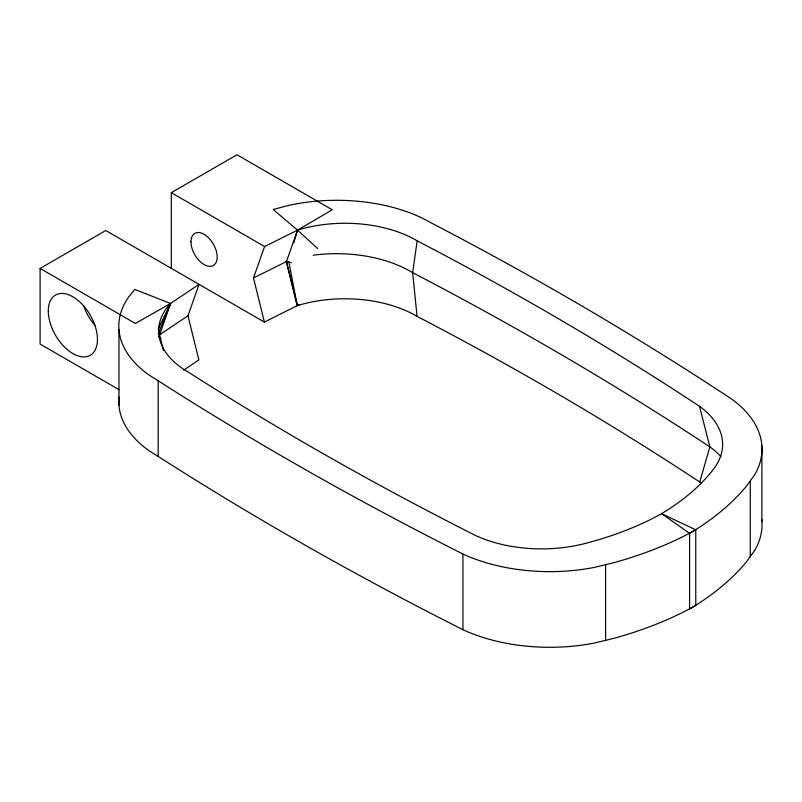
<?xml version="1.0" encoding="UTF-8"?>
<svg xmlns="http://www.w3.org/2000/svg" width="802" height="802" viewBox="0 0 802 802"><rect width="100%" height="100%" fill="white"/><g stroke="black" fill="none" stroke-linecap="round" stroke-linejoin="round"><path stroke-width="1.2" d="M754.702 550.433L746.331 561.961A307.517 177.543 0 0 1 696.096 605.059L689.59 609.059L689.59 533.39L696.096 529.39A307.517 177.543 0 0 0 746.331 486.293L754.702 474.764A139.097 80.31 0 0 0 731.554 398.965L707.214 383.055A3599.436 2078.112 0 0 0 431.426 223.006L422.012 218.004A133.904 77.313 0 0 0 286.615 205.903L273.191 209.522L297.532 230.134A100.761 58.175 0 0 1 417.17 240.831L412.649 272.68L417.07 316.359A3398.184 1961.923 0 0 1 699.745 482.022A105.804 61.082 0 0 1 701.7 483.486M699.745 482.022L709.85 446.854L699.504 406.293A3394.104 1959.567 0 0 0 417.17 240.831M293.732 242.926L297.532 230.134M163.397 350.344L159.568 334.835L170.656 303.407L199.056 284.369L187.959 315.798L198.876 359.928L183.658 370.133M299.487 304.479L264.399 322.093L253.492 277.963L264.59 246.535L297.552 230.134L332.269 209.783L236.981 154.756L171.307 192.68L171.307 268.349M158.245 333.873L170.505 303.467L134.806 289.412L128.531 297.171A133.904 77.313 0 0 0 149.503 375.336L158.174 380.77A3599.436 2078.112 0 0 0 435.386 539.997L462.934 554.052A139.097 80.31 0 0 0 594.232 567.425L614.192 562.583A307.517 177.543 0 0 0 688.838 533.581L695.765 529.821L695.765 605.49L688.838 609.249A307.517 177.543 0 0 1 614.192 638.252L594.232 643.084A139.097 80.31 0 0 1 462.944 629.72L435.386 615.665A3599.436 2078.112 0 0 1 158.174 456.438L149.503 451.005A133.904 77.313 0 0 1 119.067 397.03M158.195 328.95L170.656 303.407L135.398 323.447L40.1 268.429L40.1 344.098L119.157 389.732M159.568 334.835L187.959 315.798M40.1 268.429L105.774 230.515L264.399 322.093M253.492 277.963L286.464 261.572L291.296 262.725M695.765 529.821L661.58 513.651A265.723 153.413 0 0 1 584.297 543.676A105.674 61.012 0 0 1 475.626 535.546A3394.104 1959.567 0 0 1 189.031 372.539A100.761 58.175 0 0 1 170.505 303.467M171.307 192.68L264.59 246.535M158.816 336.81L160.981 338.053M689.59 533.39L661.58 513.651A265.723 153.413 0 0 0 713.59 469.03A105.674 61.012 0 0 0 699.504 406.293M317.682 248.56L297.552 230.134L286.464 261.572L297.372 305.702M286.254 261.262L295.497 298.454M296.088 300.85L297.281 305.652A100.882 58.245 0 0 1 417.07 316.359M288.79 261.592L297.281 305.652M761.9 446.052L761.9 521.721M750.281 481.33L750.281 556.999M605.6 564.859L605.6 640.537M462.934 554.052L462.934 629.72M158.174 380.77L158.174 456.438M118.957 329.662L118.957 405.331M95.107 325.582A34.757 20.06 60 0 1 83.639 305.712M761.679 519.285A139.097 80.31 0 0 1 754.712 550.433M313.171 255.196A104.801 60.511 0 0 1 412.649 272.68A3572.74 2062.704 0 0 1 709.85 446.854A111.237 64.22 0 0 1 720.958 456.579M48.29 310.986A34.757 20.06 60 0 0 85.152 356.85A34.757 20.06 60 0 0 85.152 307.697A34.757 20.06 60 0 0 48.29 310.986M190.966 241.863A18.536 10.697 60 0 0 210.625 266.314A18.536 10.697 60 0 0 210.625 240.109A18.536 10.697 60 0 0 190.966 241.863"/></g></svg>
